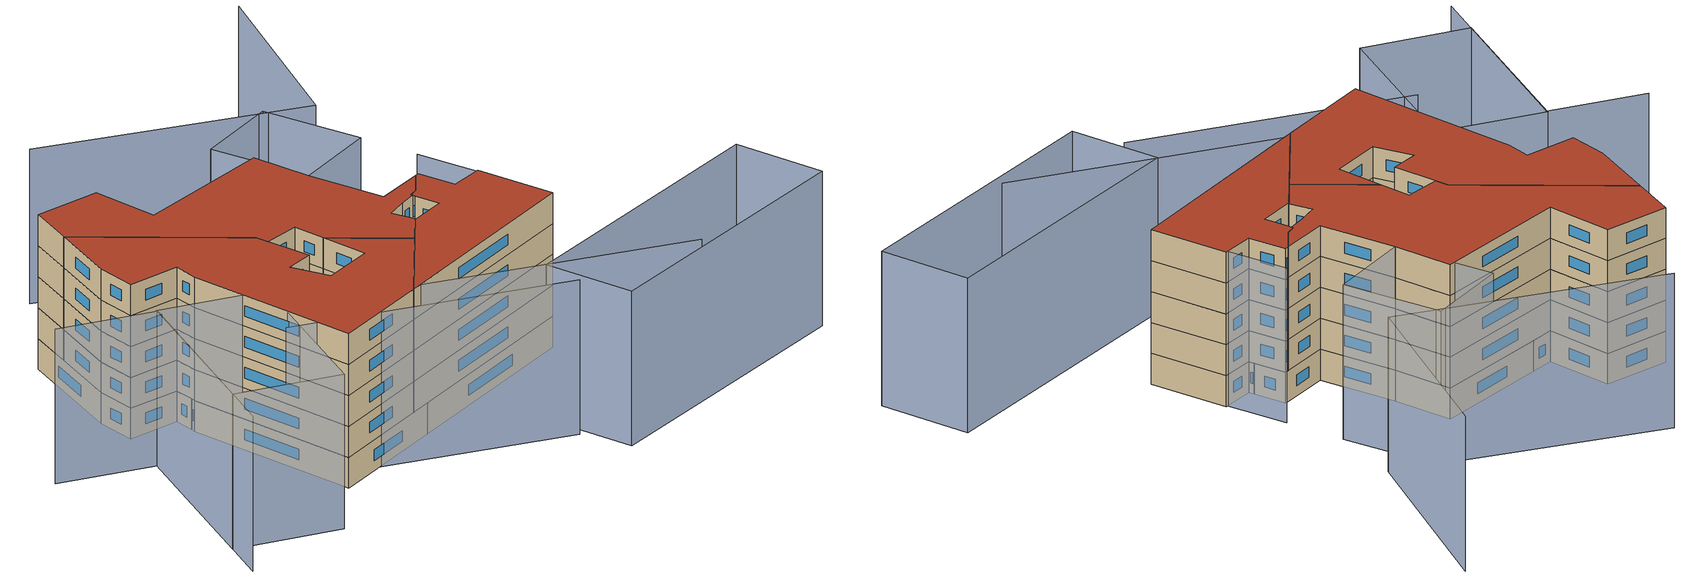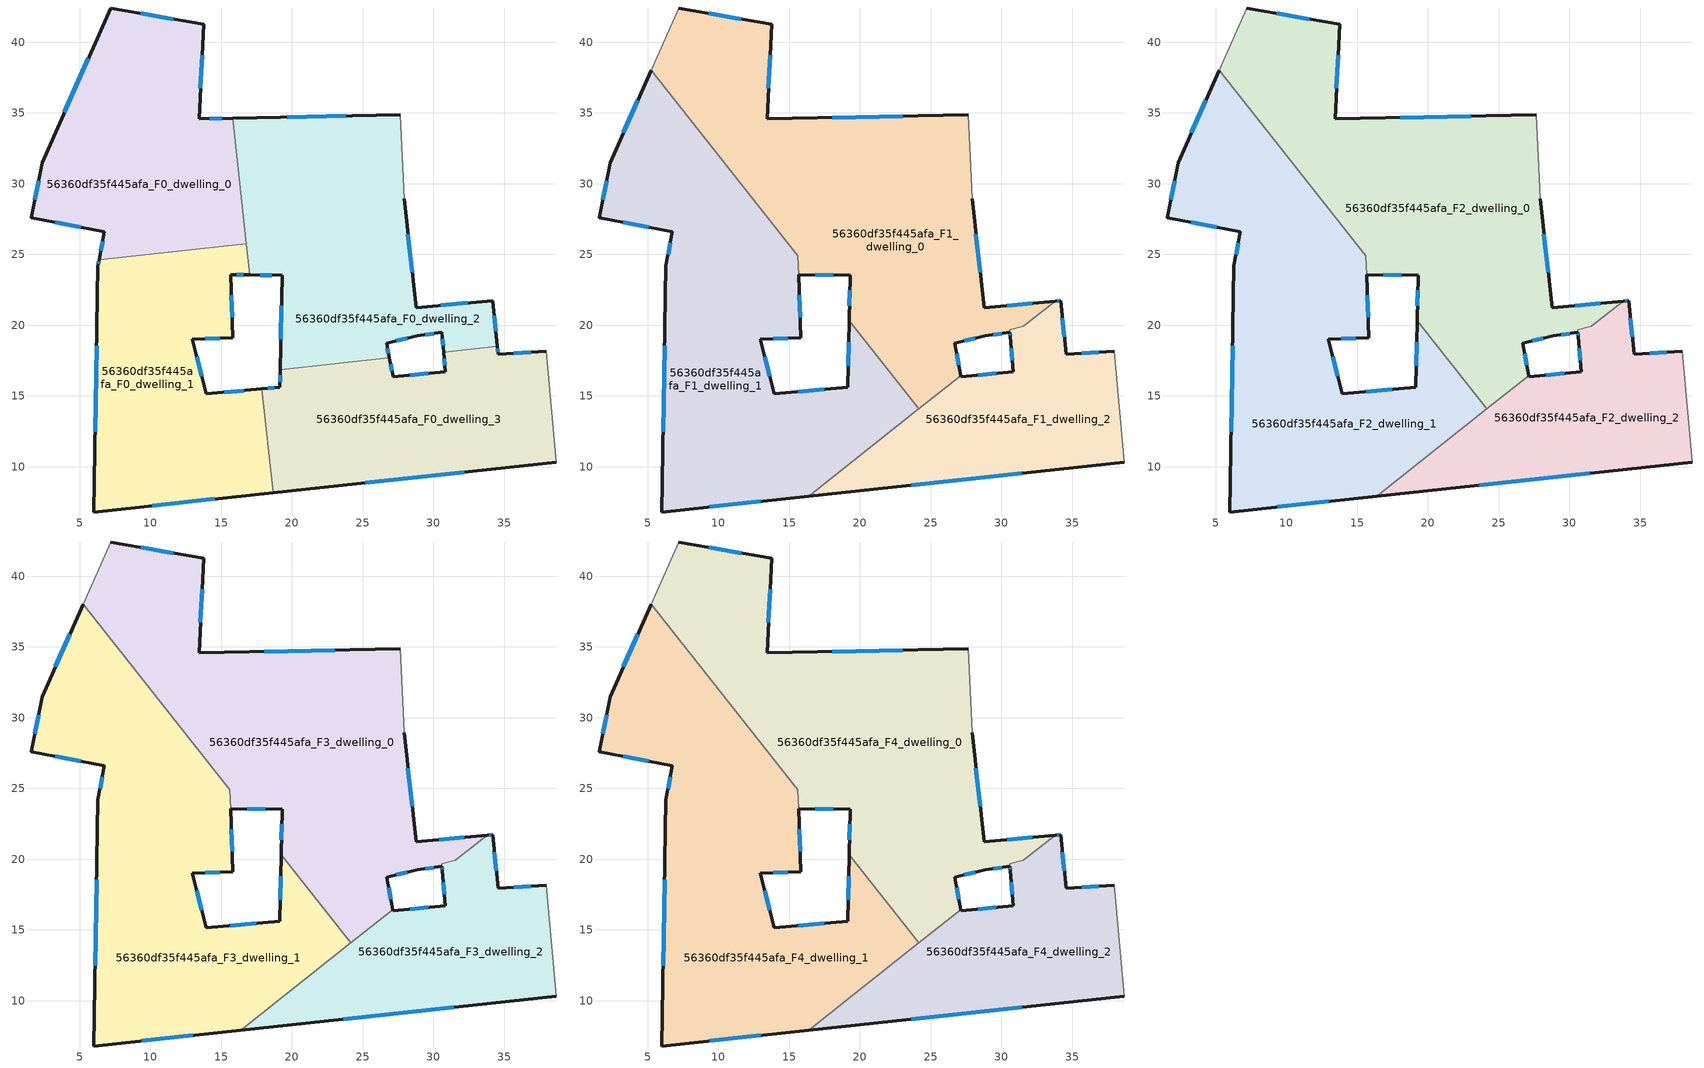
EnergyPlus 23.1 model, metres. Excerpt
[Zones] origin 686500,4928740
56360df35f445afa_F0_dwelling_0
 floor ground (EU_floor_Construction): 13.75,41.25 13.43,34.58 15.82,34.63 16.78,25.74 6.37,24.62 6.75,26.58 1.58,27.59 2.34,31.47 7.18,42.41 z0
 wall outside (EU_wall_Construction): 15.82,34.63 13.43,34.58 13.75,41.25 7.18,42.41 2.34,31.47 1.58,27.59 6.75,26.58 6.37,24.62 z0:3
 wall to 56360df35f445afa_F0_dwelling_1 (EU_wall_Construction): 6.37,24.62 16.78,25.74 z0:3
 wall to 56360df35f445afa_F0_dwelling_2 (EU_wall_Construction): 16.78,25.75 15.82,34.63 z0:3
 window (EU_Window_Construction): 5.61,38.86 3.92,35.03 / 11.62,41.63 9.32,42.04 / 13.54,36.75 13.65,39.08 / 15.04,34.62 14.21,34.6 / 6.63,25.95 6.49,25.26 / 3.27,27.27 5.07,26.91 / 2.1,30.21 1.83,28.86 z0.98:2.02
56360df35f445afa_F0_dwelling_1
 floor ground (EU_floor_Construction): 16.78,25.74 17.01,23.55 15.66,23.57 15.81,19.12 12.96,19.01 13.95,15.13 17.88,15.5 18.67,8.16 6,6.79 6.28,24.2 6.37,24.62 z0
 wall outside (EU_wall_Construction): 17.88,15.5 13.95,15.13 12.96,19.01 15.81,19.12 15.66,23.57 17.01,23.55 / 6.37,24.62 6.28,24.2 6,6.79 18.67,8.16 z0:3
 wall to 56360df35f445afa_F0_dwelling_3 (EU_wall_Construction): 18.67,8.16 17.88,15.5 z0:3
 wall to 56360df35f445afa_F0_dwelling_2 (EU_wall_Construction): 17.01,23.55 16.78,25.74 z0:3
 window (EU_Window_Construction): 16.1,23.56 16.57,23.55 / 15.77,20.56 15.71,22.12 / 13.89,19.05 14.89,19.08 / 13.63,16.4 13.29,17.75 / 16.6,15.38 15.23,15.25 / 10.12,7.24 14.55,7.72 / 6.19,18.54 6.1,12.45 / 6.34,24.48 6.31,24.33 z0.98:2.02
56360df35f445afa_F0_dwelling_2
 floor ground (EU_floor_Construction): 27.64,34.86 27.92,28.93 28.77,21.23 34.19,21.73 34.51,18.5 30.72,18.09 30.59,19.48 28.84,19.24 26.68,18.71 26.89,17.68 19.18,16.85 19.3,23.52 17.01,23.55 15.82,34.63 z0
 wall outside (EU_wall_Construction): 26.89,17.68 26.68,18.71 28.84,19.24 30.59,19.48 30.72,18.09 / 17.01,23.55 19.3,23.52 19.18,16.85 / 27.64,34.86 15.82,34.63 / 34.51,18.5 34.19,21.73 28.77,21.23 27.92,28.93 z0:3
 wall adiabatic (EU_wall_Construction): 27.92,28.93 27.64,34.86 z0:3
 wall to 56360df35f445afa_F0_dwelling_3 (EU_wall_Construction): 19.18,16.85 26.89,17.68 / 30.72,18.09 34.51,18.5 z0:3
 window (EU_Window_Construction): 29.41,19.32 30.02,19.41 / 27.39,18.89 28.14,19.07 / 26.82,18.02 26.75,18.38 / 19.26,21.35 19.22,19.02 / 17.76,23.54 18.56,23.53 / 23.8,34.79 19.66,34.71 / 28.5,23.74 28.2,26.43 / 32.43,21.57 30.54,21.4 / 34.41,19.55 34.3,20.68 / 30.63,19.03 30.68,18.55 z0.98:2.02
56360df35f445afa_F0_dwelling_3
 floor ground (EU_floor_Construction): 37.97,18.15 38.67,10.31 18.67,8.16 17.88,15.5 19.15,15.62 19.18,16.85 26.89,17.68 27.14,16.37 30.84,16.7 30.72,18.09 34.51,18.5 34.57,17.95 z0
 wall outside (EU_wall_Construction): 18.67,8.16 38.67,10.31 / 19.18,16.85 19.15,15.62 17.88,15.5 / 30.72,18.09 30.84,16.7 27.14,16.37 26.89,17.68 / 37.97,18.15 34.57,17.95 34.51,18.5 z0:3
 wall adiabatic (EU_wall_Construction): 38.67,10.31 37.97,18.15 z0:3
 window (EU_Window_Construction): 25.18,8.86 32.17,9.61 / 18.74,15.58 18.29,15.54 / 19.17,16.45 19.16,16.02 / 27.06,16.79 26.97,17.25 / 29.64,16.59 28.35,16.48 / 30.76,17.64 30.8,17.16 / 34.55,18.13 34.53,18.32 / 36.86,18.08 35.67,18.01 z0.98:2.02
56360df35f445afa_F1_dwelling_0
 floor to 56360df35f445afa_F0_dwelling_0 (EU_floor_Construction): 13.75,41.25 13.43,34.58 15.82,34.63 16.78,25.74 15.09,25.56 5.24,38.01 7.18,42.41 z3
 floor to 56360df35f445afa_F0_dwelling_1 (EU_floor_Construction): 16.78,25.74 17.01,23.55 15.66,23.57 15.62,24.89 15.09,25.56 z3
 floor to 56360df35f445afa_F0_dwelling_2 (EU_floor_Construction): 27.64,34.86 27.92,28.93 28.77,21.23 33.8,21.69 31.54,19.91 30.58,19.67 30.59,19.48 28.84,19.24 26.68,18.71 26.89,17.68 21.76,17.13 19.24,20.31 19.3,23.52 17.01,23.55 15.82,34.63 z3
 floor to 56360df35f445afa_F0_dwelling_3 (EU_floor_Construction): 26.89,17.68 27.13,16.42 24.17,14.08 21.76,17.13 z3
 wall outside (EU_wall_Construction): 27.13,16.42 26.68,18.71 28.84,19.24 30.59,19.48 / 15.66,23.57 19.3,23.52 19.24,20.31 / 27.64,34.86 13.43,34.58 13.75,41.25 7.18,42.41 / 33.8,21.69 28.77,21.23 27.92,28.93 z3:6
 wall adiabatic (EU_wall_Construction): 7.18,42.41 5.24,38.01 / 27.92,28.93 27.64,34.86 z3:6
 wall to 56360df35f445afa_F1_dwelling_2 (EU_wall_Construction): 30.59,19.48 30.58,19.67 31.54,19.91 33.8,21.69 / 24.17,14.08 27.13,16.42 z3:6
 wall to 56360df35f445afa_F1_dwelling_1 (EU_wall_Construction): 19.24,20.31 24.17,14.08 / 5.24,38.01 15.62,24.89 15.66,23.57 z3:6
 window (EU_Window_Construction): 29.41,19.32 30.02,19.41 / 27.39,18.89 28.14,19.07 / 26.99,17.17 26.83,17.97 / 19.28,22.48 19.26,21.35 / 16.85,23.55 18.12,23.54 / 11.62,41.63 9.32,42.04 / 13.54,36.75 13.65,39.08 / 23.02,34.77 18.06,34.68 / 28.5,23.74 28.2,26.43 / 32.17,21.54 30.41,21.38 z3.98:5.02
56360df35f445afa_F1_dwelling_1
 floor to 56360df35f445afa_F0_dwelling_0 (EU_floor_Construction): 5.24,38.01 15.09,25.56 6.37,24.62 6.75,26.58 1.58,27.59 2.34,31.47 z3
 floor to 56360df35f445afa_F0_dwelling_1 (EU_floor_Construction): 15.62,24.89 15.81,19.12 12.96,19.01 13.95,15.13 16.38,7.91 6,6.79 6.28,24.2 6.37,24.62 15.09,25.56 z3; 17.88,15.5 18.51,9.6 16.38,7.91 13.95,15.13 z3
 floor to 56360df35f445afa_F0_dwelling_3 (EU_floor_Construction): 21.76,17.13 24.17,14.08 18.51,9.6 17.88,15.5 19.15,15.62 19.18,16.85 z3
 floor to 56360df35f445afa_F0_dwelling_2 (EU_floor_Construction): 19.24,20.31 21.76,17.13 19.18,16.85 z3
 wall outside (EU_wall_Construction): 5.24,38.01 2.34,31.47 1.58,27.59 6.75,26.58 6.28,24.2 6,6.79 16.38,7.91 / 19.24,20.31 19.15,15.62 13.95,15.13 12.96,19.01 15.81,19.12 15.66,23.56 z3:6
 wall to 56360df35f445afa_F1_dwelling_2 (EU_wall_Construction): 16.38,7.91 24.17,14.08 z3:6
 window (EU_Window_Construction): 6.6,25.81 6.44,24.97 / 3.27,27.27 5.07,26.91 / 2.1,30.21 1.83,28.86 / 4.3,35.89 3.28,33.6 / 15.77,20.56 15.71,22.11 / 13.89,19.05 14.89,19.08 / 13.63,16.4 13.29,17.75 / 17.46,15.46 15.65,15.29 / 19.21,18.78 19.18,17.14 / 9.38,7.16 13.01,7.55 / 6.19,18.54 6.1,12.45 z3.98:5.02
56360df35f445afa_F1_dwelling_2
 floor to 56360df35f445afa_F0_dwelling_2 (EU_floor_Construction): 34.19,21.73 34.51,18.5 30.72,18.09 30.59,19.48 30.58,19.67 31.54,19.91 33.8,21.69 z3
 floor to 56360df35f445afa_F0_dwelling_1 (EU_floor_Construction): 18.51,9.6 18.67,8.16 16.38,7.91 z3
 floor to 56360df35f445afa_F0_dwelling_3 (EU_floor_Construction): 37.97,18.15 38.67,10.31 18.67,8.16 18.51,9.6 27.13,16.42 27.14,16.37 30.84,16.7 30.72,18.09 34.51,18.5 34.57,17.95 z3
 wall outside (EU_wall_Construction): 16.38,7.91 38.67,10.31 / 27.13,16.42 27.14,16.37 / 30.59,19.48 30.62,19.18 30.84,16.7 27.14,16.37 / 37.97,18.15 34.57,17.95 34.19,21.73 33.8,21.69 z3:6
 wall adiabatic (EU_wall_Construction): 38.67,10.31 37.97,18.15 z3:6
 window (EU_Window_Construction): 23.63,8.69 31.42,9.53 / 29.64,16.59 28.35,16.48 / 30.69,18.37 30.77,17.51 / 30.6,19.38 30.61,19.28 / 34.06,21.72 33.93,21.71 / 34.45,19.18 34.31,20.5 / 36.86,18.08 35.67,18.01 z3.98:5.02
56360df35f445afa_F2_dwelling_0
 floor to 56360df35f445afa_F1_dwelling_0 (EU_floor_Construction): 27.64,34.86 27.92,28.93 28.77,21.23 33.8,21.69 31.54,19.91 30.58,19.67 30.59,19.48 28.84,19.24 26.68,18.71 27.13,16.42 24.17,14.08 19.24,20.31 19.3,23.52 15.66,23.57 15.62,24.89 5.24,38.01 7.18,42.41 13.75,41.25 13.43,34.58 z6
 wall outside (EU_wall_Construction): 27.13,16.42 26.68,18.71 28.84,19.24 30.59,19.48 / 15.66,23.57 19.3,23.52 19.24,20.31 / 27.64,34.86 13.43,34.58 13.75,41.25 7.18,42.41 / 33.8,21.69 28.77,21.23 27.92,28.93 z6:9
 wall adiabatic (EU_wall_Construction): 7.18,42.41 5.24,38.01 / 27.92,28.93 27.64,34.86 z6:9
 wall to 56360df35f445afa_F2_dwelling_2 (EU_wall_Construction): 30.59,19.48 30.58,19.67 31.54,19.91 33.8,21.69 / 24.17,14.08 27.13,16.42 z6:9
 wall to 56360df35f445afa_F2_dwelling_1 (EU_wall_Construction): 19.24,20.31 24.17,14.08 / 5.24,38.01 15.62,24.89 15.66,23.57 z6:9
 window (EU_Window_Construction): 29.41,19.32 30.02,19.41 / 27.39,18.89 28.14,19.07 / 26.99,17.17 26.83,17.97 / 19.28,22.48 19.26,21.35 / 16.85,23.55 18.12,23.54 / 11.62,41.63 9.32,42.04 / 13.54,36.75 13.65,39.08 / 23.02,34.77 18.06,34.68 / 28.5,23.74 28.2,26.43 / 32.17,21.54 30.41,21.38 z6.98:8.02
56360df35f445afa_F2_dwelling_1
 floor to 56360df35f445afa_F1_dwelling_1 (EU_floor_Construction): 15.62,24.89 15.81,19.12 12.96,19.01 13.95,15.13 19.15,15.62 19.24,20.31 24.17,14.08 16.38,7.91 6,6.79 6.28,24.2 6.75,26.58 1.58,27.59 2.34,31.47 5.24,38.01 z6
 wall outside (EU_wall_Construction): 5.24,38.01 2.34,31.47 1.58,27.59 6.75,26.58 6.28,24.2 6,6.79 16.38,7.91 / 19.24,20.31 19.15,15.62 13.95,15.13 12.96,19.01 15.81,19.12 15.66,23.56 z6:9
 wall to 56360df35f445afa_F2_dwelling_2 (EU_wall_Construction): 16.38,7.91 24.17,14.08 z6:9
 window (EU_Window_Construction): 6.6,25.81 6.44,24.97 / 3.27,27.27 5.07,26.91 / 2.1,30.21 1.83,28.86 / 4.3,35.89 3.28,33.6 / 15.77,20.56 15.71,22.11 / 13.89,19.05 14.89,19.08 / 13.63,16.4 13.29,17.75 / 17.46,15.46 15.65,15.29 / 19.21,18.78 19.18,17.14 / 9.38,7.16 13.01,7.55 / 6.19,18.54 6.1,12.45 z6.98:8.02
56360df35f445afa_F2_dwelling_2
 floor to 56360df35f445afa_F1_dwelling_2 (EU_floor_Construction): 37.97,18.15 38.67,10.31 16.38,7.91 27.13,16.42 27.14,16.37 30.84,16.7 30.62,19.18 30.59,19.48 30.58,19.67 31.54,19.91 33.8,21.69 34.19,21.73 34.57,17.95 z6
 wall outside (EU_wall_Construction): 16.38,7.91 38.67,10.31 / 27.13,16.42 27.14,16.37 / 30.59,19.48 30.62,19.18 30.84,16.7 27.14,16.37 / 37.97,18.15 34.57,17.95 34.19,21.73 33.8,21.69 z6:9
 wall adiabatic (EU_wall_Construction): 38.67,10.31 37.97,18.15 z6:9
 window (EU_Window_Construction): 23.63,8.69 31.42,9.53 / 29.64,16.59 28.35,16.48 / 30.69,18.37 30.77,17.51 / 30.6,19.38 30.61,19.28 / 34.06,21.72 33.93,21.71 / 34.45,19.18 34.31,20.5 / 36.86,18.08 35.67,18.01 z6.98:8.02
56360df35f445afa_F3_dwelling_0
 floor to 56360df35f445afa_F2_dwelling_0 (EU_floor_Construction): 27.64,34.86 27.92,28.93 28.77,21.23 33.8,21.69 31.54,19.91 30.58,19.67 30.59,19.48 28.84,19.24 26.68,18.71 27.13,16.42 24.17,14.08 19.24,20.31 19.3,23.52 15.66,23.57 15.62,24.89 5.24,38.01 7.18,42.41 13.75,41.25 13.43,34.58 z9
 wall outside (EU_wall_Construction): 27.13,16.42 26.68,18.71 28.84,19.24 30.59,19.48 / 15.66,23.57 19.3,23.52 19.24,20.31 / 27.64,34.86 13.43,34.58 13.75,41.25 7.18,42.41 / 33.8,21.69 28.77,21.23 27.92,28.93 z9:12
 wall adiabatic (EU_wall_Construction): 7.18,42.41 5.24,38.01 / 27.92,28.93 27.64,34.86 z9:12
 wall to 56360df35f445afa_F3_dwelling_2 (EU_wall_Construction): 30.59,19.48 30.58,19.67 31.54,19.91 33.8,21.69 / 24.17,14.08 27.13,16.42 z9:12
 wall to 56360df35f445afa_F3_dwelling_1 (EU_wall_Construction): 19.24,20.31 24.17,14.08 / 5.24,38.01 15.62,24.89 15.66,23.57 z9:12
 window (EU_Window_Construction): 29.41,19.32 30.02,19.41 / 27.39,18.89 28.14,19.07 / 26.99,17.17 26.83,17.97 / 19.28,22.48 19.26,21.35 / 16.85,23.55 18.12,23.54 / 11.62,41.63 9.32,42.04 / 13.54,36.75 13.65,39.08 / 23.02,34.77 18.06,34.68 / 28.5,23.74 28.2,26.43 / 32.17,21.54 30.41,21.38 z9.98:11.02
56360df35f445afa_F3_dwelling_1
 floor to 56360df35f445afa_F2_dwelling_1 (EU_floor_Construction): 15.62,24.89 15.81,19.12 12.96,19.01 13.95,15.13 19.15,15.62 19.24,20.31 24.17,14.08 16.38,7.91 6,6.79 6.28,24.2 6.75,26.58 1.58,27.59 2.34,31.47 5.24,38.01 z9
 wall outside (EU_wall_Construction): 5.24,38.01 2.34,31.47 1.58,27.59 6.75,26.58 6.28,24.2 6,6.79 16.38,7.91 / 19.24,20.31 19.15,15.62 13.95,15.13 12.96,19.01 15.81,19.12 15.66,23.56 z9:12
 wall to 56360df35f445afa_F3_dwelling_2 (EU_wall_Construction): 16.38,7.91 24.17,14.08 z9:12
 window (EU_Window_Construction): 6.6,25.81 6.44,24.97 / 3.27,27.27 5.07,26.91 / 2.1,30.21 1.83,28.86 / 4.3,35.89 3.28,33.6 / 15.77,20.56 15.71,22.11 / 13.89,19.05 14.89,19.08 / 13.63,16.4 13.29,17.75 / 17.46,15.46 15.65,15.29 / 19.21,18.78 19.18,17.14 / 9.38,7.16 13.01,7.55 / 6.19,18.54 6.1,12.45 z9.98:11.02
56360df35f445afa_F3_dwelling_2
 floor to 56360df35f445afa_F2_dwelling_2 (EU_floor_Construction): 37.97,18.15 38.67,10.31 16.38,7.91 27.13,16.42 27.14,16.37 30.84,16.7 30.62,19.18 30.59,19.48 30.58,19.67 31.54,19.91 33.8,21.69 34.19,21.73 34.57,17.95 z9
 wall outside (EU_wall_Construction): 16.38,7.91 38.67,10.31 / 27.13,16.42 27.14,16.37 / 30.59,19.48 30.62,19.18 30.84,16.7 27.14,16.37 / 37.97,18.15 34.57,17.95 34.19,21.73 33.8,21.69 z9:12
 wall adiabatic (EU_wall_Construction): 38.67,10.31 37.97,18.15 z9:12
 window (EU_Window_Construction): 23.63,8.69 31.42,9.53 / 29.64,16.59 28.35,16.48 / 30.69,18.37 30.77,17.51 / 30.6,19.38 30.61,19.28 / 34.06,21.72 33.93,21.71 / 34.45,19.18 34.31,20.5 / 36.86,18.08 35.67,18.01 z9.98:11.02
56360df35f445afa_F4_dwelling_0
 floor to 56360df35f445afa_F3_dwelling_0 (EU_floor_Construction): 27.64,34.86 27.92,28.93 28.77,21.23 33.8,21.69 31.54,19.91 30.58,19.67 30.59,19.48 28.84,19.24 26.68,18.71 27.13,16.42 24.17,14.08 19.24,20.31 19.3,23.52 15.66,23.57 15.62,24.89 5.24,38.01 7.18,42.41 13.75,41.25 13.43,34.58 z12
 wall outside (EU_wall_Construction): 27.13,16.42 26.68,18.71 28.84,19.24 30.59,19.48 / 15.66,23.57 19.3,23.52 19.24,20.31 / 27.64,34.86 13.43,34.58 13.75,41.25 7.18,42.41 / 33.8,21.69 28.77,21.23 27.92,28.93 z12:15
 wall adiabatic (EU_wall_Construction): 7.18,42.41 5.24,38.01 / 27.92,28.93 27.64,34.86 z12:15
 wall to 56360df35f445afa_F4_dwelling_2 (EU_wall_Construction): 30.59,19.48 30.58,19.67 31.54,19.91 33.8,21.69 / 24.17,14.08 27.13,16.42 z12:15
 wall to 56360df35f445afa_F4_dwelling_1 (EU_wall_Construction): 19.24,20.31 24.17,14.08 / 5.24,38.01 15.62,24.89 15.66,23.57 z12:15
 window (EU_Window_Construction): 29.41,19.32 30.02,19.41 / 27.39,18.89 28.14,19.07 / 26.99,17.17 26.83,17.97 / 19.28,22.48 19.26,21.35 / 16.85,23.55 18.12,23.54 / 11.62,41.63 9.32,42.04 / 13.54,36.75 13.65,39.08 / 23.02,34.77 18.06,34.68 / 28.5,23.74 28.2,26.43 / 32.17,21.54 30.41,21.38 z12.98:14.02
 roof outside (EU_roof_Construction): 31.54,19.91 33.8,21.69 28.77,21.23 27.92,28.93 27.64,34.86 13.43,34.58 13.75,41.25 7.18,42.41 5.24,38.01 15.62,24.89 15.66,23.57 19.3,23.52 19.24,20.31 24.17,14.08 27.13,16.42 26.68,18.71 28.84,19.24 30.59,19.48 30.58,19.67 z15
56360df35f445afa_F4_dwelling_1
 floor to 56360df35f445afa_F3_dwelling_1 (EU_floor_Construction): 15.62,24.89 15.81,19.12 12.96,19.01 13.95,15.13 19.15,15.62 19.24,20.31 24.17,14.08 16.38,7.91 6,6.79 6.28,24.2 6.75,26.58 1.58,27.59 2.34,31.47 5.24,38.01 z12
 wall outside (EU_wall_Construction): 5.24,38.01 2.34,31.47 1.58,27.59 6.75,26.58 6.28,24.2 6,6.79 16.38,7.91 / 19.24,20.31 19.15,15.62 13.95,15.13 12.96,19.01 15.81,19.12 15.66,23.56 z12:15
 wall to 56360df35f445afa_F4_dwelling_2 (EU_wall_Construction): 16.38,7.91 24.17,14.08 z12:15
 window (EU_Window_Construction): 6.6,25.81 6.44,24.97 / 3.27,27.27 5.07,26.91 / 2.1,30.21 1.83,28.86 / 4.3,35.89 3.28,33.6 / 15.77,20.56 15.71,22.11 / 13.89,19.05 14.89,19.08 / 13.63,16.4 13.29,17.75 / 17.46,15.46 15.65,15.29 / 19.21,18.78 19.18,17.14 / 9.38,7.16 13.01,7.55 / 6.19,18.54 6.1,12.45 z12.98:14.02
 roof outside (EU_roof_Construction): 24.17,14.08 19.24,20.31 19.15,15.62 13.95,15.13 12.96,19.01 15.81,19.12 15.62,24.89 5.24,38.01 2.34,31.47 1.58,27.59 6.75,26.58 6.28,24.2 6,6.79 16.38,7.91 z15
56360df35f445afa_F4_dwelling_2
 floor to 56360df35f445afa_F3_dwelling_2 (EU_floor_Construction): 37.97,18.15 38.67,10.31 16.38,7.91 27.13,16.42 27.14,16.37 30.84,16.7 30.62,19.18 30.59,19.48 30.58,19.67 31.54,19.91 33.8,21.69 34.19,21.73 34.57,17.95 z12
 wall outside (EU_wall_Construction): 16.38,7.91 38.67,10.31 / 27.13,16.42 27.14,16.37 / 30.59,19.48 30.62,19.18 30.84,16.7 27.14,16.37 / 37.97,18.15 34.57,17.95 34.19,21.73 33.8,21.69 z12:15
 wall adiabatic (EU_wall_Construction): 38.67,10.31 37.97,18.15 z12:15
 window (EU_Window_Construction): 23.63,8.69 31.42,9.53 / 29.64,16.59 28.35,16.48 / 30.69,18.37 30.77,17.51 / 30.6,19.38 30.61,19.28 / 34.06,21.72 33.93,21.71 / 34.45,19.18 34.31,20.5 / 36.86,18.08 35.67,18.01 z12.98:14.02
 roof outside (EU_roof_Construction): 38.67,10.31 37.97,18.15 34.57,17.95 34.19,21.73 33.8,21.69 31.54,19.91 30.58,19.67 30.59,19.48 30.62,19.18 30.84,16.7 27.14,16.37 27.13,16.42 16.38,7.91 z15
shading: 3.54,11.81 26.87,-2.18 / 14.96,9.42 39.69,-5.49 / 38.67,10.31 37.09,24.21 / -9.31,27.21 -0.94,22.51 / -0.94,22.51 -11.82,3.18 / 49.95,54.49 39.03,37.08 / 39.03,37.08 16.74,51.05 / 27.34,1.96 56.03,3.81 / 56.03,3.81 56.62,-5.27 / 56.62,-5.27 27.93,-7.13 / 27.93,-7.13 27.34,1.96 / -9.55,7.22 -0.99,22.67 / -0.99,22.67 8.18,17.6 / 8.18,17.6 -0.37,2.14 / -0.37,2.14 -9.55,7.22 / 36.56,30.09 27.92,28.93 / 27.92,28.93 26.6,38.8 / 26.6,38.8 35.24,39.96 / 35.24,39.96 36.56,30.09 z0:15
[Building]
EU S2 Campaign: North Axis=0; Terrain=City; Solar Distribution=FullExterior
[Site:Location]
Bologna: Latitude=44.5; Longitude=11.25; Time Zone=1; Elevation=37
[SizingPeriod:WeatherFileDays]
AnnualSizingPeriod: Begin Month=1; Begin Day of Month=1; End Month=12; End Day of Month=31; Day of Week for Start Day=Monday; Use Weather File Daylight Saving Period=No; Use Weather File Rain and Snow Indicators=No
[MATERIAL]
EU_InternalMass_Material: Roughness=MediumRough; Thickness=0.1; Conductivity=1; Density=1800; Specific Heat=900; Thermal Absorptance=0.9; Solar Absorptance=0.7; Visible Absorptance=0.7
[MATERIAL:NOMASS] Roughness=MediumRough; Thermal Absorptance=0.9; Solar Absorptance=0.7; Visible Absorptance=0.7
Name | Thermal Resistance
EU_wall_NoMass | 0.905828
EU_roof_NoMass | 0.37593
EU_floor_NoMass | 0.67114
[WINDOWMATERIAL:SIMPLEGLAZINGSYSTEM]
EU_Window_SimpleGlazing: UFactor=4.52486; Solar Heat Gain Coefficient=0.85; Visible Transmittance=0.85
[CONSTRUCTION]
EU_wall_Construction: EU_wall_NoMass
EU_roof_Construction: EU_roof_NoMass
EU_floor_Construction: EU_floor_NoMass
EU_InternalMass_Construction: EU_InternalMass_Material
EU_Window_Construction: EU_Window_SimpleGlazing
[ZONE] Type=1; Multiplier=1; Ceiling Height=autocalculate; Floor Area=autocalculate; Part of Total Floor Area=Yes
Name | Volume
56360df35f445afa_F0_dwelling_0 | 549.325
56360df35f445afa_F1_dwelling_0 | 893.91
56360df35f445afa_F2_dwelling_0; 56360df35f445afa_F3_dwelling_0; 56360df35f445afa_F4_dwelling_0 | 893.912
56360df35f445afa_F0_dwelling_1 | 549.335
56360df35f445afa_F1_dwelling_1 | 890.659
56360df35f445afa_F2_dwelling_1; 56360df35f445afa_F3_dwelling_1; 56360df35f445afa_F4_dwelling_1 | 890.661
56360df35f445afa_F0_dwelling_2 | 605.449
56360df35f445afa_F1_dwelling_2 | 412.711
56360df35f445afa_F2_dwelling_2; 56360df35f445afa_F3_dwelling_2; 56360df35f445afa_F4_dwelling_2 | 412.714
56360df35f445afa_F0_dwelling_3 | 493.217
[INTERNALMASS] Construction=EU_InternalMass_Construction
Name | Zone or ZoneList | Surface Area
56360df35f445afa_F0_dwelling_0_EU_InternalMass | 56360df35f445afa_F0_dwelling_0 | 183.11
56360df35f445afa_F0_dwelling_1_EU_InternalMass | 56360df35f445afa_F0_dwelling_1 | 183.112
56360df35f445afa_F0_dwelling_2_EU_InternalMass | 56360df35f445afa_F0_dwelling_2 | 201.816
56360df35f445afa_F0_dwelling_3_EU_InternalMass | 56360df35f445afa_F0_dwelling_3 | 164.406
56360df35f445afa_F1_dwelling_0_EU_InternalMass | 56360df35f445afa_F1_dwelling_0 | 297.97
56360df35f445afa_F1_dwelling_1_EU_InternalMass | 56360df35f445afa_F1_dwelling_1 | 296.894
56360df35f445afa_F1_dwelling_2_EU_InternalMass | 56360df35f445afa_F1_dwelling_2 | 137.571
56360df35f445afa_F2_dwelling_0_EU_InternalMass | 56360df35f445afa_F2_dwelling_0 | 297.97
56360df35f445afa_F2_dwelling_1_EU_InternalMass | 56360df35f445afa_F2_dwelling_1 | 296.894
56360df35f445afa_F2_dwelling_2_EU_InternalMass | 56360df35f445afa_F2_dwelling_2 | 137.571
56360df35f445afa_F3_dwelling_0_EU_InternalMass | 56360df35f445afa_F3_dwelling_0 | 297.97
56360df35f445afa_F3_dwelling_1_EU_InternalMass | 56360df35f445afa_F3_dwelling_1 | 296.894
56360df35f445afa_F3_dwelling_2_EU_InternalMass | 56360df35f445afa_F3_dwelling_2 | 137.571
56360df35f445afa_F4_dwelling_0_EU_InternalMass | 56360df35f445afa_F4_dwelling_0 | 297.97
56360df35f445afa_F4_dwelling_1_EU_InternalMass | 56360df35f445afa_F4_dwelling_1 | 296.894
56360df35f445afa_F4_dwelling_2_EU_InternalMass | 56360df35f445afa_F4_dwelling_2 | 137.571
[OTHEREQUIPMENT] Fuel Type=Electricity; Design Level Calculation Method=Watts/Area; Power per Zone Floor Area=1; Fraction Latent=0; Fraction Radiant=0; Fraction Lost=0; Carbon Dioxide Generation Rate=0; EndUse Subcategory=EU_Step8_InternalGains
Name | Zone or ZoneList or Space or SpaceList | Schedule
EU_Step8_InternalGain_56360df35f445afa_F0_dwelling_0_f000 | 56360df35f445afa_F0_dwelling_0 | EU_Step8_GainSchedule_56360df35f445afa_F0_dwelling_0_f000
EU_Step8_InternalGain_56360df35f445afa_F0_dwelling_1_f000 | 56360df35f445afa_F0_dwelling_1 | EU_Step8_GainSchedule_56360df35f445afa_F0_dwelling_1_f000
EU_Step8_InternalGain_56360df35f445afa_F0_dwelling_2_f000 | 56360df35f445afa_F0_dwelling_2 | EU_Step8_GainSchedule_56360df35f445afa_F0_dwelling_2_f000
EU_Step8_InternalGain_56360df35f445afa_F0_dwelling_3_f000 | 56360df35f445afa_F0_dwelling_3 | EU_Step8_GainSchedule_56360df35f445afa_F0_dwelling_3_f000
EU_Step8_InternalGain_56360df35f445afa_F1_dwelling_0_f000 | 56360df35f445afa_F1_dwelling_0 | EU_Step8_GainSchedule_56360df35f445afa_F1_dwelling_0_f000
EU_Step8_InternalGain_56360df35f445afa_F1_dwelling_1_f000 | 56360df35f445afa_F1_dwelling_1 | EU_Step8_GainSchedule_56360df35f445afa_F1_dwelling_1_f000
EU_Step8_InternalGain_56360df35f445afa_F1_dwelling_2_f000 | 56360df35f445afa_F1_dwelling_2 | EU_Step8_GainSchedule_56360df35f445afa_F1_dwelling_2_f000
EU_Step8_InternalGain_56360df35f445afa_F2_dwelling_0_f000 | 56360df35f445afa_F2_dwelling_0 | EU_Step8_GainSchedule_56360df35f445afa_F2_dwelling_0_f000
EU_Step8_InternalGain_56360df35f445afa_F2_dwelling_1_f000 | 56360df35f445afa_F2_dwelling_1 | EU_Step8_GainSchedule_56360df35f445afa_F2_dwelling_1_f000
EU_Step8_InternalGain_56360df35f445afa_F2_dwelling_2_f000 | 56360df35f445afa_F2_dwelling_2 | EU_Step8_GainSchedule_56360df35f445afa_F2_dwelling_2_f000
EU_Step8_InternalGain_56360df35f445afa_F3_dwelling_0_f000 | 56360df35f445afa_F3_dwelling_0 | EU_Step8_GainSchedule_56360df35f445afa_F3_dwelling_0_f000
EU_Step8_InternalGain_56360df35f445afa_F3_dwelling_1_f000 | 56360df35f445afa_F3_dwelling_1 | EU_Step8_GainSchedule_56360df35f445afa_F3_dwelling_1_f000
EU_Step8_InternalGain_56360df35f445afa_F3_dwelling_2_f000 | 56360df35f445afa_F3_dwelling_2 | EU_Step8_GainSchedule_56360df35f445afa_F3_dwelling_2_f000
EU_Step8_InternalGain_56360df35f445afa_F4_dwelling_0_f000 | 56360df35f445afa_F4_dwelling_0 | EU_Step8_GainSchedule_56360df35f445afa_F4_dwelling_0_f000
EU_Step8_InternalGain_56360df35f445afa_F4_dwelling_1_f000 | 56360df35f445afa_F4_dwelling_1 | EU_Step8_GainSchedule_56360df35f445afa_F4_dwelling_1_f000
EU_Step8_InternalGain_56360df35f445afa_F4_dwelling_2_f000 | 56360df35f445afa_F4_dwelling_2 | EU_Step8_GainSchedule_56360df35f445afa_F4_dwelling_2_f000
[ZONEVENTILATION:DESIGNFLOWRATE] Schedule=EU_AlwaysOn; Design Flow Rate Calculation Method=AirChanges/Hour; Air Changes per Hour=0.73129; Ventilation Type=Natural; Fan Pressure Rise=0; Fan Total Efficiency=1; Constant Term Coefficient=1; Temperature Term Coefficient=0; Velocity Term Coefficient=0; Velocity Squared Term Coefficient=0; Minimum Indoor Temperature=-100; Maximum Indoor Temperature=100; Delta Temperature=-100; Minimum Outdoor Temperature=-100; Maximum Outdoor Temperature=100; Maximum Wind Speed=40
Name | Zone or ZoneList or Space or SpaceList
EU_ConstantAir_56360df35f445afa_F0_dwelling_0 | 56360df35f445afa_F0_dwelling_0
EU_ConstantAir_56360df35f445afa_F0_dwelling_1 | 56360df35f445afa_F0_dwelling_1
EU_ConstantAir_56360df35f445afa_F0_dwelling_2 | 56360df35f445afa_F0_dwelling_2
EU_ConstantAir_56360df35f445afa_F0_dwelling_3 | 56360df35f445afa_F0_dwelling_3
EU_ConstantAir_56360df35f445afa_F1_dwelling_0 | 56360df35f445afa_F1_dwelling_0
EU_ConstantAir_56360df35f445afa_F1_dwelling_1 | 56360df35f445afa_F1_dwelling_1
EU_ConstantAir_56360df35f445afa_F1_dwelling_2 | 56360df35f445afa_F1_dwelling_2
EU_ConstantAir_56360df35f445afa_F2_dwelling_0 | 56360df35f445afa_F2_dwelling_0
EU_ConstantAir_56360df35f445afa_F2_dwelling_1 | 56360df35f445afa_F2_dwelling_1
EU_ConstantAir_56360df35f445afa_F2_dwelling_2 | 56360df35f445afa_F2_dwelling_2
EU_ConstantAir_56360df35f445afa_F3_dwelling_0 | 56360df35f445afa_F3_dwelling_0
EU_ConstantAir_56360df35f445afa_F3_dwelling_1 | 56360df35f445afa_F3_dwelling_1
EU_ConstantAir_56360df35f445afa_F3_dwelling_2 | 56360df35f445afa_F3_dwelling_2
EU_ConstantAir_56360df35f445afa_F4_dwelling_0 | 56360df35f445afa_F4_dwelling_0
EU_ConstantAir_56360df35f445afa_F4_dwelling_1 | 56360df35f445afa_F4_dwelling_1
EU_ConstantAir_56360df35f445afa_F4_dwelling_2 | 56360df35f445afa_F4_dwelling_2
[HVACTEMPLATE:THERMOSTAT] Constant Heating Setpoint=20; Constant Cooling Setpoint=50
EU_HeatOnly_56360df35f445afa_F0_dwelling_0; EU_HeatOnly_56360df35f445afa_F0_dwelling_1; EU_HeatOnly_56360df35f445afa_F0_dwelling_2; EU_HeatOnly_56360df35f445afa_F0_dwelling_3; EU_HeatOnly_56360df35f445afa_F1_dwelling_0; EU_HeatOnly_56360df35f445afa_F1_dwelling_1; EU_HeatOnly_56360df35f445afa_F1_dwelling_2; EU_HeatOnly_56360df35f445afa_F2_dwelling_0; EU_HeatOnly_56360df35f445afa_F2_dwelling_1; EU_HeatOnly_56360df35f445afa_F2_dwelling_2; EU_HeatOnly_56360df35f445afa_F3_dwelling_0; EU_HeatOnly_56360df35f445afa_F3_dwelling_1; EU_HeatOnly_56360df35f445afa_F3_dwelling_2; EU_HeatOnly_56360df35f445afa_F4_dwelling_0; EU_HeatOnly_56360df35f445afa_F4_dwelling_1; EU_HeatOnly_56360df35f445afa_F4_dwelling_2
[HVACTEMPLATE:ZONE:IDEALLOADSAIRSYSTEM] System Availability Schedule=EU_AlwaysOn; Maximum Heating Supply Air Temperature=50; Minimum Cooling Supply Air Temperature=13; Maximum Heating Supply Air Humidity Ratio=0.0156; Minimum Cooling Supply Air Humidity Ratio=0.0077; Heating Limit=NoLimit; Cooling Limit=NoLimit; Heating Availability Schedule=EU_AlwaysOn; Cooling Availability Schedule=EU_CoolingOff; Dehumidification Control Type=ConstantSensibleHeatRatio; Cooling Sensible Heat Ratio=0.7; Dehumidification Setpoint=60; Humidification Control Type=None; Humidification Setpoint=30; Outdoor Air Method=None; Outdoor Air Flow Rate per Person=0.00944; Outdoor Air Flow Rate per Zone Floor Area=0; Outdoor Air Flow Rate per Zone=0; Demand Controlled Ventilation Type=None; Outdoor Air Economizer Type=NoEconomizer; Heat Recovery Type=None; Sensible Heat Recovery Effectiveness=0.7; Latent Heat Recovery Effectiveness=0.65
Name | Template Thermostat
56360df35f445afa_F0_dwelling_0 | EU_HeatOnly_56360df35f445afa_F0_dwelling_0
56360df35f445afa_F0_dwelling_1 | EU_HeatOnly_56360df35f445afa_F0_dwelling_1
56360df35f445afa_F0_dwelling_2 | EU_HeatOnly_56360df35f445afa_F0_dwelling_2
56360df35f445afa_F0_dwelling_3 | EU_HeatOnly_56360df35f445afa_F0_dwelling_3
56360df35f445afa_F1_dwelling_0 | EU_HeatOnly_56360df35f445afa_F1_dwelling_0
56360df35f445afa_F1_dwelling_1 | EU_HeatOnly_56360df35f445afa_F1_dwelling_1
56360df35f445afa_F1_dwelling_2 | EU_HeatOnly_56360df35f445afa_F1_dwelling_2
56360df35f445afa_F2_dwelling_0 | EU_HeatOnly_56360df35f445afa_F2_dwelling_0
56360df35f445afa_F2_dwelling_1 | EU_HeatOnly_56360df35f445afa_F2_dwelling_1
56360df35f445afa_F2_dwelling_2 | EU_HeatOnly_56360df35f445afa_F2_dwelling_2
56360df35f445afa_F3_dwelling_0 | EU_HeatOnly_56360df35f445afa_F3_dwelling_0
56360df35f445afa_F3_dwelling_1 | EU_HeatOnly_56360df35f445afa_F3_dwelling_1
56360df35f445afa_F3_dwelling_2 | EU_HeatOnly_56360df35f445afa_F3_dwelling_2
56360df35f445afa_F4_dwelling_0 | EU_HeatOnly_56360df35f445afa_F4_dwelling_0
56360df35f445afa_F4_dwelling_1 | EU_HeatOnly_56360df35f445afa_F4_dwelling_1
56360df35f445afa_F4_dwelling_2 | EU_HeatOnly_56360df35f445afa_F4_dwelling_2
[SIZING:ZONE] Zone Cooling Design Supply Air Temperature Input Method=SupplyAirTemperature; Zone Cooling Design Supply Air Temperature=13; Zone Heating Design Supply Air Temperature Input Method=SupplyAirTemperature; Zone Heating Design Supply Air Temperature=50; Zone Cooling Design Supply Air Humidity Ratio=0.008; Zone Heating Design Supply Air Humidity Ratio=0.008; Cooling Design Air Flow Method=DesignDay; Cooling Design Air Flow Rate=0; Cooling Minimum Air Flow per Zone Floor Area=0.000762; Cooling Minimum Air Flow=0; Cooling Minimum Air Flow Fraction=0.2; Heating Design Air Flow Method=DesignDay; Heating Design Air Flow Rate=0; Heating Maximum Air Flow per Zone Floor Area=0.002032; Heating Maximum Air Flow=0.141576; Heating Maximum Air Flow Fraction=0.3; Account for Dedicated Outdoor Air System=No; Dedicated Outdoor Air System Control Strategy=NeutralSupplyAir; Dedicated Outdoor Air Low Setpoint Temperature for Design=autosize; Dedicated Outdoor Air High Setpoint Temperature for Design=autosize; Zone Load Sizing Method=Sensible Load Only No Latent Load; Zone Latent Cooling Design Supply Air Humidity Ratio Input Method=HumidityRatioDifference; Zone Cooling Design Supply Air Humidity Ratio Difference=0.005; Zone Latent Heating Design Supply Air Humidity Ratio Input Method=HumidityRatioDifference; Zone Humidification Design Supply Air Humidity Ratio Difference=0.005
56360df35f445afa_F0_dwelling_0; 56360df35f445afa_F0_dwelling_1; 56360df35f445afa_F0_dwelling_2; 56360df35f445afa_F0_dwelling_3; 56360df35f445afa_F1_dwelling_0; 56360df35f445afa_F1_dwelling_1; 56360df35f445afa_F1_dwelling_2; 56360df35f445afa_F2_dwelling_0; 56360df35f445afa_F2_dwelling_1; 56360df35f445afa_F2_dwelling_2; 56360df35f445afa_F3_dwelling_0; 56360df35f445afa_F3_dwelling_1; 56360df35f445afa_F3_dwelling_2; 56360df35f445afa_F4_dwelling_0; 56360df35f445afa_F4_dwelling_1; 56360df35f445afa_F4_dwelling_2
[SCHEDULE:CONSTANT]
Name | Hourly Value
EU_AlwaysOn | 1
EU_CoolingOff | 0
[SCHEDULE:FILE] Column Number=1; Rows to Skip at Top=0; Number of Hours of Data=8760; Column Separator=Comma; Interpolate to Timestep=No; Minutes per Item=60; Adjust Schedule for Daylight Savings=Yes
Name | File
EU_Step8_GainSchedule_56360df35f445afa_F0_dwelling_0_f000 | ../../schedules/56360df35f445afa/56360df35f445afa_F0_dwelling_0_f000_gain.csv
EU_Step8_GainSchedule_56360df35f445afa_F0_dwelling_1_f000 | ../../schedules/56360df35f445afa/56360df35f445afa_F0_dwelling_1_f000_gain.csv
EU_Step8_GainSchedule_56360df35f445afa_F0_dwelling_2_f000 | ../../schedules/56360df35f445afa/56360df35f445afa_F0_dwelling_2_f000_gain.csv
EU_Step8_GainSchedule_56360df35f445afa_F0_dwelling_3_f000 | ../../schedules/56360df35f445afa/56360df35f445afa_F0_dwelling_3_f000_gain.csv
EU_Step8_GainSchedule_56360df35f445afa_F1_dwelling_0_f000 | ../../schedules/56360df35f445afa/56360df35f445afa_F1_dwelling_0_f000_gain.csv
EU_Step8_GainSchedule_56360df35f445afa_F1_dwelling_1_f000 | ../../schedules/56360df35f445afa/56360df35f445afa_F1_dwelling_1_f000_gain.csv
EU_Step8_GainSchedule_56360df35f445afa_F1_dwelling_2_f000 | ../../schedules/56360df35f445afa/56360df35f445afa_F1_dwelling_2_f000_gain.csv
EU_Step8_GainSchedule_56360df35f445afa_F2_dwelling_0_f000 | ../../schedules/56360df35f445afa/56360df35f445afa_F2_dwelling_0_f000_gain.csv
EU_Step8_GainSchedule_56360df35f445afa_F2_dwelling_1_f000 | ../../schedules/56360df35f445afa/56360df35f445afa_F2_dwelling_1_f000_gain.csv
EU_Step8_GainSchedule_56360df35f445afa_F2_dwelling_2_f000 | ../../schedules/56360df35f445afa/56360df35f445afa_F2_dwelling_2_f000_gain.csv
EU_Step8_GainSchedule_56360df35f445afa_F3_dwelling_0_f000 | ../../schedules/56360df35f445afa/56360df35f445afa_F3_dwelling_0_f000_gain.csv
EU_Step8_GainSchedule_56360df35f445afa_F3_dwelling_1_f000 | ../../schedules/56360df35f445afa/56360df35f445afa_F3_dwelling_1_f000_gain.csv
EU_Step8_GainSchedule_56360df35f445afa_F3_dwelling_2_f000 | ../../schedules/56360df35f445afa/56360df35f445afa_F3_dwelling_2_f000_gain.csv
EU_Step8_GainSchedule_56360df35f445afa_F4_dwelling_0_f000 | ../../schedules/56360df35f445afa/56360df35f445afa_F4_dwelling_0_f000_gain.csv
EU_Step8_GainSchedule_56360df35f445afa_F4_dwelling_1_f000 | ../../schedules/56360df35f445afa/56360df35f445afa_F4_dwelling_1_f000_gain.csv
EU_Step8_GainSchedule_56360df35f445afa_F4_dwelling_2_f000 | ../../schedules/56360df35f445afa/56360df35f445afa_F4_dwelling_2_f000_gain.csv
